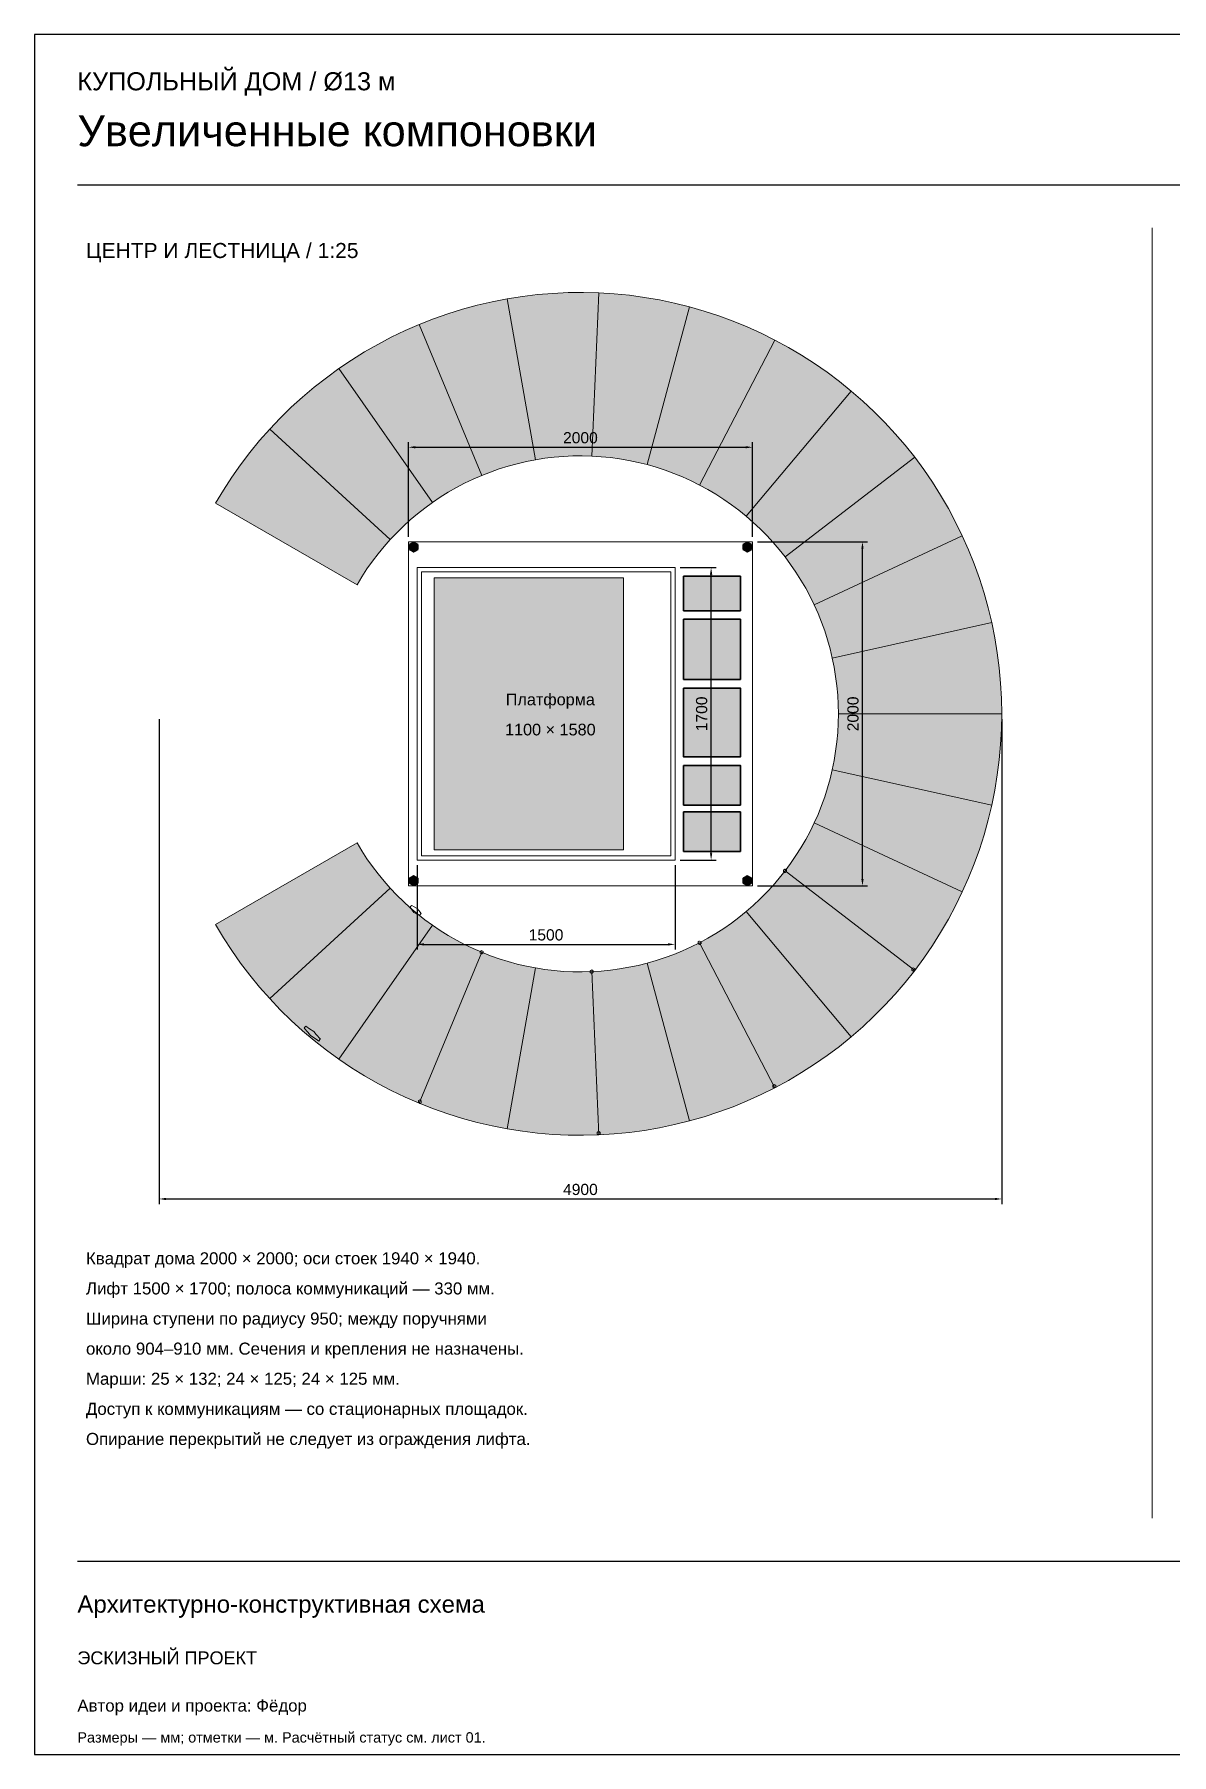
# Paper-space layout '06 Увеличенные компоновки' of a CAD drawing. Header units: millimetres. Extents: x 10 to 584, y 10 to 410.
# Drawn here: x 10 to 274.5, y 10 to 410 of the extents above; entities that cross this region are included whole.
import ezdxf
from ezdxf.enums import TextEntityAlignment as Align

# ---------------------------------------------------------------- set-up
doc = ezdxf.new("R2010")
doc.units = ezdxf.units.MM
for name, color, linetype, lineweight, true_color in [('P_ACCENT', 7, 'Continuous', 18, 0xa77b3c), ('P_BEYOND', 7, 'Continuous', 9, 0x9ea9a3), ('P_CUT', 7, 'Continuous', 35, 0x203e3b), ('P_DIM', 7, 'Continuous', 13, 0x203e3b), ('P_FILL', 7, 'Continuous', 0, 0xe8e9e2), ('P_FRAME', 7, 'Continuous', 25, 0x203e3b), ('P_GLASS', 7, 'Continuous', 13, 0x65969d), ('P_TEXT', 7, 'Continuous', 18, 0x203e3b)]:
    doc.layers.add(name, color=color, linetype=linetype, lineweight=lineweight, true_color=true_color)
doc.styles.add('DOME', font='Arial.ttf')
doc.dimstyles.new('DOME_DIM', dxfattribs={"dimtxt": 2.6, "dimasz": 1.6, "dimexe": 1.2, "dimexo": 1.2, "dimgap": 0.9, "dimtad": 1, "dimdec": 0, "dimtxsty": 'DOME', "dimcen": 2.5, "dimazin": 3, "dimtfac": 1, "dimtmove": 0, "dimatfit": 3, "dimarcsym": 0})

psp = doc.layouts.new('06 Увеличенные компоновки')

# ---------------------------------------------------------------- hatches: boundary and pattern name
at = {"layer": 'P_FILL', "true_color": 0xe7e0cf}
for points in [[(114.039, 307.433), (99.497, 342.54), (102.813, 343.844), (106.175, 345.026), (109.577, 346.085), (113.015, 347.02), (116.485, 347.829), (119.982, 348.511), (126.581, 311.088), (124.44, 310.671), (122.315, 310.175), (120.21, 309.603), (118.127, 308.954), (116.069, 308.231)], [(126.581, 311.088), (119.982, 348.511), (123.502, 349.066), (127.04, 349.492), (130.59, 349.79), (134.15, 349.958), (137.713, 349.998), (141.275, 349.907), (139.617, 311.943), (137.436, 311.998), (135.255, 311.975), (133.076, 311.872), (130.902, 311.689), (128.736, 311.428)], [(143.966, 311.594), (141.794, 311.808), (139.617, 311.943), (141.275, 349.907), (144.831, 349.687), (148.377, 349.337), (151.908, 348.86), (155.419, 348.254), (158.906, 347.52), (162.364, 346.661), (152.529, 309.956), (150.412, 310.482), (148.277, 310.931), (146.128, 311.302)], [(156.699, 308.674), (154.626, 309.353), (152.529, 309.956), (162.364, 346.661), (165.789, 345.676), (169.175, 344.568), (172.519, 343.337), (175.816, 341.985), (179.061, 340.515), (182.251, 338.927), (164.705, 305.221), (162.752, 306.193), (160.765, 307.093), (158.746, 307.92)], [(102.586, 301.149), (80.79, 332.277), (83.745, 334.267), (86.771, 336.149), (89.863, 337.919), (93.018, 339.576), (96.23, 341.117), (99.497, 342.54), (114.039, 307.433), (112.039, 306.562), (110.072, 305.618), (108.141, 304.604), (106.248, 303.52), (104.395, 302.368)], [(168.498, 303.067), (166.621, 304.178), (164.705, 305.221), (182.251, 338.927), (185.382, 337.224), (188.448, 335.41), (191.446, 333.484), (194.372, 331.451), (197.222, 329.313), (199.993, 327.072), (175.567, 297.963), (173.871, 299.334), (172.126, 300.644), (170.334, 301.888)], [(92.763, 292.536), (64.747, 318.208), (67.202, 320.791), (69.748, 323.283), (72.384, 325.68), (75.105, 327.98), (77.908, 330.18), (80.79, 332.277), (102.586, 301.149), (100.822, 299.866), (99.105, 298.519), (97.439, 297.11), (95.826, 295.642), (94.266, 294.117)], [(178.805, 295.039), (177.213, 296.53), (175.567, 297.963), (199.993, 327.072), (202.681, 324.733), (205.281, 322.297), (207.792, 319.768), (210.208, 317.15), (212.528, 314.446), (214.749, 311.659), (184.601, 288.526), (183.242, 290.232), (181.822, 291.888), (180.342, 293.491)], [(85.038, 282), (52.13, 301), (53.967, 304.053), (55.914, 307.037), (57.968, 309.948), (60.127, 312.783), (62.388, 315.538), (64.747, 318.208), (92.763, 292.536), (91.319, 290.9), (89.935, 289.214), (88.613, 287.478), (87.356, 285.696), (86.164, 283.869)], [(187.129, 284.97), (185.898, 286.771), (184.601, 288.526), (214.749, 311.659), (216.866, 308.793), (218.878, 305.852), (220.781, 302.84), (222.574, 299.76), (224.254, 296.618), (225.818, 293.416), (191.378, 277.357), (190.421, 279.317), (189.392, 281.241), (188.295, 283.126)], [(193.077, 273.339), (192.264, 275.364), (191.378, 277.357), (225.818, 293.416), (227.265, 290.16), (228.593, 286.854), (229.799, 283.501), (230.883, 280.107), (231.843, 276.675), (232.677, 273.211), (195.578, 264.986), (195.067, 267.107), (194.479, 269.208), (193.816, 271.286)], [(196.366, 260.696), (196.011, 262.848), (195.578, 264.986), (232.677, 273.211), (233.385, 269.719), (233.965, 266.203), (234.418, 262.669), (234.741, 259.12), (234.935, 255.562), (235, 252), (197, 252), (196.96, 254.181), (196.842, 256.36), (196.643, 258.532)], [(196.366, 243.304), (196.643, 245.468), (196.842, 247.64), (196.96, 249.819), (197, 252), (235, 252), (234.935, 248.438), (234.741, 244.88), (234.418, 241.331), (233.965, 237.797), (233.385, 234.281), (232.677, 230.789), (195.578, 239.014), (196.011, 241.152)], [(193.077, 230.661), (193.816, 232.714), (194.479, 234.792), (195.067, 236.893), (195.578, 239.014), (232.677, 230.789), (231.843, 227.325), (230.883, 223.893), (229.799, 220.499), (228.593, 217.146), (227.265, 213.84), (225.818, 210.584), (191.378, 226.643), (192.264, 228.636)], [(187.129, 219.03), (188.295, 220.874), (189.392, 222.759), (190.421, 224.683), (191.378, 226.643), (225.818, 210.584), (224.254, 207.382), (222.574, 204.24), (220.781, 201.16), (218.878, 198.148), (216.866, 195.207), (214.749, 192.341), (184.601, 215.474), (185.898, 217.229)], [(57.968, 194.052), (55.914, 196.963), (53.967, 199.947), (52.13, 203), (85.038, 222), (86.164, 220.131), (87.356, 218.304), (88.613, 216.522), (89.935, 214.786), (91.319, 213.1), (92.763, 211.464), (64.747, 185.792), (62.388, 188.462), (60.127, 191.217)], [(178.805, 208.961), (180.342, 210.509), (181.822, 212.112), (183.242, 213.768), (184.601, 215.474), (214.749, 192.341), (212.528, 189.554), (210.208, 186.85), (207.792, 184.232), (205.281, 181.703), (202.681, 179.267), (199.993, 176.928), (175.567, 206.037), (177.213, 207.47)], [(72.384, 178.32), (69.748, 180.717), (67.202, 183.209), (64.747, 185.792), (92.763, 211.464), (94.266, 209.883), (95.826, 208.358), (97.439, 206.89), (99.105, 205.481), (100.822, 204.134), (102.586, 202.851), (80.79, 171.723), (77.908, 173.82), (75.105, 176.02)], [(168.498, 200.933), (170.334, 202.112), (172.126, 203.356), (173.871, 204.666), (175.567, 206.037), (199.993, 176.928), (197.222, 174.687), (194.372, 172.549), (191.446, 170.516), (188.448, 168.59), (185.382, 166.776), (182.251, 165.073), (164.705, 198.779), (166.621, 199.822)], [(89.863, 166.081), (86.771, 167.851), (83.745, 169.733), (80.79, 171.723), (102.586, 202.851), (104.395, 201.632), (106.248, 200.48), (108.141, 199.396), (110.072, 198.382), (112.039, 197.438), (114.039, 196.567), (99.497, 161.46), (96.23, 162.883), (93.018, 164.424)], [(109.577, 157.915), (106.175, 158.974), (102.813, 160.156), (99.497, 161.46), (114.039, 196.567), (116.069, 195.769), (118.127, 195.046), (120.21, 194.397), (122.315, 193.825), (124.44, 193.329), (126.581, 192.912), (119.982, 155.489), (116.485, 156.171), (113.015, 156.98)], [(156.699, 195.326), (158.746, 196.08), (160.765, 196.907), (162.752, 197.807), (164.705, 198.779), (182.251, 165.073), (179.061, 163.485), (175.816, 162.015), (172.519, 160.663), (169.175, 159.432), (165.789, 158.324), (162.364, 157.339), (152.529, 194.044), (154.626, 194.647)], [(127.04, 154.508), (123.502, 154.934), (119.982, 155.489), (126.581, 192.912), (128.736, 192.572), (130.902, 192.311), (133.076, 192.128), (135.255, 192.025), (137.436, 192.002), (139.617, 192.057), (141.275, 154.093), (137.713, 154.002), (134.15, 154.042), (130.59, 154.21)], [(143.966, 192.406), (146.128, 192.698), (148.277, 193.069), (150.412, 193.518), (152.529, 194.044), (162.364, 157.339), (158.906, 156.48), (155.419, 155.746), (151.908, 155.14), (148.377, 154.663), (144.831, 154.313), (141.275, 154.093), (139.617, 192.057), (141.794, 192.192)]]:
    psp.add_hatch(color=254, dxfattribs=at).paths.add_polyline_path(points)
at = {"layer": 'P_FILL', "true_color": 0xc5b18a}
for points in [[(99.17, 290.78), (99.17, 290.24), (98.668, 289.95), (98.2, 289.68), (97.698, 289.97), (97.23, 290.24), (97.23, 290.82), (97.23, 291.36), (97.732, 291.65), (98.2, 291.92), (98.702, 291.63), (99.17, 291.36)], [(176.77, 290.78), (176.77, 290.24), (176.268, 289.95), (175.8, 289.68), (175.298, 289.97), (174.83, 290.24), (174.83, 290.82), (174.83, 291.36), (175.332, 291.65), (175.8, 291.92), (176.302, 291.63), (176.77, 291.36)], [(161, 284), (168.966, 284), (174.2, 284), (174.2, 279.172), (174.2, 276), (166.234, 276), (161, 276), (161, 280.828)], [(161, 274), (168.966, 274), (174.2, 274), (174.2, 265.551), (174.2, 260), (166.234, 260), (161, 260), (161, 268.449)], [(161, 258), (168.966, 258), (174.2, 258), (174.2, 248.344), (174.2, 242), (166.234, 242), (161, 242), (161, 251.656)], [(161, 240), (168.966, 240), (174.2, 240), (174.2, 234.448), (174.2, 230.8), (166.234, 230.8), (161, 230.8), (161, 236.352)], [(161, 229.2), (168.966, 229.2), (174.2, 229.2), (174.2, 223.648), (174.2, 220), (166.234, 220), (161, 220), (161, 225.552)], [(99.17, 213.76), (99.17, 213.18), (99.17, 212.64), (98.668, 212.35), (98.2, 212.08), (97.698, 212.37), (97.23, 212.64), (97.23, 213.22), (97.23, 213.76), (97.732, 214.05), (98.2, 214.32), (98.702, 214.03)], [(176.77, 213.76), (176.77, 213.18), (176.77, 212.64), (176.268, 212.35), (175.8, 212.08), (175.298, 212.37), (174.83, 212.64), (174.83, 213.22), (174.83, 213.76), (175.332, 214.05), (175.8, 214.32), (176.302, 214.03)]]:
    psp.add_hatch(color=43, dxfattribs=at).paths.add_polyline_path(points)
at = {"layer": 'P_FILL', "true_color": 0xe1e9e5}
psp.add_hatch(color=254, dxfattribs=at).paths.add_polyline_path([(147, 220.4), (147, 283.6), (103, 283.6), (103, 220.4)])

# ---------------------------------------------------------------- linework, layer by layer
at = {"layer": 'P_ACCENT'}
psp.add_lwpolyline([(177, 212), (177, 292), (97, 292), (97, 212), (177, 212)], dxfattribs=at)
at = {"layer": 'P_BEYOND'}
psp.add_line((270, 65), (270, 365), dxfattribs=at)
for points in [[(114.039, 307.433), (99.497, 342.54), (102.813, 343.844), (106.175, 345.026), (109.577, 346.085), (113.015, 347.02), (116.485, 347.829), (119.982, 348.511), (126.581, 311.088), (124.44, 310.671), (122.315, 310.175), (120.21, 309.603), (118.127, 308.954), (116.069, 308.231), (114.039, 307.433)], [(126.581, 311.088), (119.982, 348.511), (123.502, 349.066), (127.04, 349.492), (130.59, 349.79), (134.15, 349.958), (137.713, 349.998), (141.275, 349.907), (139.617, 311.943), (137.436, 311.998), (135.255, 311.975), (133.076, 311.872), (130.902, 311.689), (128.736, 311.428), (126.581, 311.088)], [(143.966, 311.594), (141.794, 311.808), (139.617, 311.943), (141.275, 349.907), (144.831, 349.687), (148.377, 349.337), (151.908, 348.86), (155.419, 348.254), (158.906, 347.52), (162.364, 346.661), (152.529, 309.956), (150.412, 310.482), (148.277, 310.931), (146.128, 311.302), (143.966, 311.594)], [(156.699, 308.674), (154.626, 309.353), (152.529, 309.956), (162.364, 346.661), (165.789, 345.676), (169.175, 344.568), (172.519, 343.337), (175.816, 341.985), (179.061, 340.515), (182.251, 338.927), (164.705, 305.221), (162.752, 306.193), (160.765, 307.093), (158.746, 307.92), (156.699, 308.674)], [(102.586, 301.149), (80.79, 332.277), (83.745, 334.267), (86.771, 336.149), (89.863, 337.919), (93.018, 339.576), (96.23, 341.117), (99.497, 342.54), (114.039, 307.433), (112.039, 306.562), (110.072, 305.618), (108.141, 304.604), (106.248, 303.52), (104.395, 302.368), (102.586, 301.149)], [(168.498, 303.067), (166.621, 304.178), (164.705, 305.221), (182.251, 338.927), (185.382, 337.224), (188.448, 335.41), (191.446, 333.484), (194.372, 331.451), (197.222, 329.313), (199.993, 327.072), (175.567, 297.963), (173.871, 299.334), (172.126, 300.644), (170.334, 301.888), (168.498, 303.067)], [(92.763, 292.536), (64.747, 318.208), (67.202, 320.791), (69.748, 323.283), (72.384, 325.68), (75.105, 327.98), (77.908, 330.18), (80.79, 332.277), (102.586, 301.149), (100.822, 299.866), (99.105, 298.519), (97.439, 297.11), (95.826, 295.642), (94.266, 294.117), (92.763, 292.536)], [(178.805, 295.039), (177.213, 296.53), (175.567, 297.963), (199.993, 327.072), (202.681, 324.733), (205.281, 322.297), (207.792, 319.768), (210.208, 317.15), (212.528, 314.446), (214.749, 311.659), (184.601, 288.526), (183.242, 290.232), (181.822, 291.888), (180.342, 293.491), (178.805, 295.039)], [(85.038, 282), (52.13, 301), (53.967, 304.053), (55.914, 307.037), (57.968, 309.948), (60.127, 312.783), (62.388, 315.538), (64.747, 318.208), (92.763, 292.536), (91.319, 290.9), (89.935, 289.214), (88.613, 287.478), (87.356, 285.696), (86.164, 283.869), (85.038, 282)], [(187.129, 284.97), (185.898, 286.771), (184.601, 288.526), (214.749, 311.659), (216.866, 308.793), (218.878, 305.852), (220.781, 302.84), (222.574, 299.76), (224.254, 296.618), (225.818, 293.416), (191.378, 277.357), (190.421, 279.317), (189.392, 281.241), (188.295, 283.126), (187.129, 284.97)], [(193.077, 273.339), (192.264, 275.364), (191.378, 277.357), (225.818, 293.416), (227.265, 290.16), (228.593, 286.854), (229.799, 283.501), (230.883, 280.107), (231.843, 276.675), (232.677, 273.211), (195.578, 264.986), (195.067, 267.107), (194.479, 269.208), (193.816, 271.286), (193.077, 273.339)], [(147, 220.4), (147, 283.6), (103, 283.6), (103, 220.4), (147, 220.4)], [(196.366, 260.696), (196.011, 262.848), (195.578, 264.986), (232.677, 273.211), (233.385, 269.719), (233.965, 266.203), (234.418, 262.669), (234.741, 259.12), (234.935, 255.562), (235, 252), (197, 252), (196.96, 254.181), (196.842, 256.36), (196.643, 258.532), (196.366, 260.696)], [(196.366, 243.304), (196.643, 245.468), (196.842, 247.64), (196.96, 249.819), (197, 252), (235, 252), (234.935, 248.438), (234.741, 244.88), (234.418, 241.331), (233.965, 237.797), (233.385, 234.281), (232.677, 230.789), (195.578, 239.014), (196.011, 241.152), (196.366, 243.304)], [(193.077, 230.661), (193.816, 232.714), (194.479, 234.792), (195.067, 236.893), (195.578, 239.014), (232.677, 230.789), (231.843, 227.325), (230.883, 223.893), (229.799, 220.499), (228.593, 217.146), (227.265, 213.84), (225.818, 210.584), (191.378, 226.643), (192.264, 228.636), (193.077, 230.661)], [(187.129, 219.03), (188.295, 220.874), (189.392, 222.759), (190.421, 224.683), (191.378, 226.643), (225.818, 210.584), (224.254, 207.382), (222.574, 204.24), (220.781, 201.16), (218.878, 198.148), (216.866, 195.207), (214.749, 192.341), (184.601, 215.474), (185.898, 217.229), (187.129, 219.03)], [(57.968, 194.052), (55.914, 196.963), (53.967, 199.947), (52.13, 203), (85.038, 222), (86.164, 220.131), (87.356, 218.304), (88.613, 216.522), (89.935, 214.786), (91.319, 213.1), (92.763, 211.464), (64.747, 185.792), (62.388, 188.462), (60.127, 191.217), (57.968, 194.052)], [(178.805, 208.961), (180.342, 210.509), (181.822, 212.112), (183.242, 213.768), (184.601, 215.474), (214.749, 192.341), (212.528, 189.554), (210.208, 186.85), (207.792, 184.232), (205.281, 181.703), (202.681, 179.267), (199.993, 176.928), (175.567, 206.037), (177.213, 207.47), (178.805, 208.961)], [(184.948, 215.304), (184.948, 215.274), (184.627, 215.089), (184.601, 215.074), (184.281, 215.259), (184.255, 215.274), (184.255, 215.644), (184.255, 215.674), (184.575, 215.859), (184.601, 215.874), (184.922, 215.689), (184.948, 215.674), (184.948, 215.304)], [(72.384, 178.32), (69.748, 180.717), (67.202, 183.209), (64.747, 185.792), (92.763, 211.464), (94.266, 209.883), (95.826, 208.358), (97.439, 206.89), (99.105, 205.481), (100.822, 204.134), (102.586, 202.851), (80.79, 171.723), (77.908, 173.82), (75.105, 176.02), (72.384, 178.32)], [(97.562, 207.254), (97.762, 207.48), (98.346, 207.148), (99.052, 206.748), (99.378, 206.316), (99.947, 205.564), (99.828, 205.427), (99.552, 205.112), (99.119, 205.358), (98.261, 205.845), (97.864, 206.37), (97.366, 207.029), (97.562, 207.254)], [(168.498, 200.933), (170.334, 202.112), (172.126, 203.356), (173.871, 204.666), (175.567, 206.037), (199.993, 176.928), (197.222, 174.687), (194.372, 172.549), (191.446, 170.516), (188.448, 168.59), (185.382, 166.776), (182.251, 165.073), (164.705, 198.779), (166.621, 199.822), (168.498, 200.933)], [(89.863, 166.081), (86.771, 167.851), (83.745, 169.733), (80.79, 171.723), (102.586, 202.851), (104.395, 201.632), (106.248, 200.48), (108.141, 199.396), (110.072, 198.382), (112.039, 197.438), (114.039, 196.567), (99.497, 161.46), (96.23, 162.883), (93.018, 164.424), (89.863, 166.081)], [(109.577, 157.915), (106.175, 158.974), (102.813, 160.156), (99.497, 161.46), (114.039, 196.567), (116.069, 195.769), (118.127, 195.046), (120.21, 194.397), (122.315, 193.825), (124.44, 193.329), (126.581, 192.912), (119.982, 155.489), (116.485, 156.171), (113.015, 156.98), (109.577, 157.915)], [(114.386, 196.767), (114.386, 196.697), (114.386, 196.367), (114.325, 196.332), (114.039, 196.167), (113.978, 196.202), (113.692, 196.367), (113.692, 196.437), (113.692, 196.767), (113.753, 196.802), (114.039, 196.967), (114.1, 196.932), (114.386, 196.767)], [(156.699, 195.326), (158.746, 196.08), (160.765, 196.907), (162.752, 197.807), (164.705, 198.779), (182.251, 165.073), (179.061, 163.485), (175.816, 162.015), (172.519, 160.663), (169.175, 159.432), (165.789, 158.324), (162.364, 157.339), (152.529, 194.044), (154.626, 194.647), (156.699, 195.326)], [(165.051, 198.979), (165.051, 198.709), (165.051, 198.579), (164.818, 198.444), (164.705, 198.379), (164.471, 198.514), (164.358, 198.579), (164.358, 198.849), (164.358, 198.979), (164.592, 199.114), (164.705, 199.179), (164.939, 199.044), (165.051, 198.979)], [(127.04, 154.508), (123.502, 154.934), (119.982, 155.489), (126.581, 192.912), (128.736, 192.572), (130.902, 192.311), (133.076, 192.128), (135.255, 192.025), (137.436, 192.002), (139.617, 192.057), (141.275, 154.093), (137.713, 154.002), (134.15, 154.042), (130.59, 154.21), (127.04, 154.508)], [(139.964, 192.087), (139.964, 191.857), (139.816, 191.772), (139.617, 191.657), (139.47, 191.742), (139.271, 191.857), (139.271, 192.027), (139.271, 192.257), (139.418, 192.342), (139.617, 192.457), (139.764, 192.372), (139.964, 192.257), (139.964, 192.087)], [(143.966, 192.406), (146.128, 192.698), (148.277, 193.069), (150.412, 193.518), (152.529, 194.044), (162.364, 157.339), (158.906, 156.48), (155.419, 155.746), (151.908, 155.14), (148.377, 154.663), (144.831, 154.313), (141.275, 154.093), (139.617, 192.057), (141.794, 192.192), (143.966, 192.406)], [(214.778, 192.785), (214.778, 192.415), (214.778, 192.385), (214.457, 192.2), (214.431, 192.185), (214.111, 192.37), (214.085, 192.385), (214.085, 192.755), (214.085, 192.785), (214.405, 192.97), (214.431, 192.985), (214.752, 192.8), (214.778, 192.785)], [(72.923, 179.152), (73.12, 179.377), (73.986, 178.799), (75.024, 178.106), (75.572, 177.481), (76.532, 176.385), (76.413, 176.25), (76.136, 175.934), (75.503, 176.356), (74.232, 177.204), (73.561, 177.97), (72.724, 178.926), (72.923, 179.152)], [(182.413, 165.628), (182.413, 165.358), (182.413, 165.228), (182.179, 165.093), (182.067, 165.028), (181.833, 165.163), (181.72, 165.228), (181.72, 165.498), (181.72, 165.628), (181.954, 165.763), (182.067, 165.828), (182.3, 165.693), (182.413, 165.628)], [(99.996, 162.029), (99.996, 161.959), (99.996, 161.629), (99.936, 161.594), (99.65, 161.429), (99.59, 161.464), (99.304, 161.629), (99.304, 161.699), (99.304, 162.029), (99.364, 162.064), (99.65, 162.229), (99.711, 162.194), (99.996, 162.029)], [(141.604, 154.693), (141.604, 154.523), (141.604, 154.293), (141.456, 154.208), (141.257, 154.093), (141.11, 154.178), (140.911, 154.293), (140.911, 154.463), (140.911, 154.693), (141.058, 154.778), (141.257, 154.893), (141.404, 154.808), (141.604, 154.693)]]:
    psp.add_lwpolyline(points, dxfattribs=at)
at = {"layer": 'P_CUT'}
for points in [[(99.17, 290.78), (99.17, 290.24), (98.668, 289.95), (98.2, 289.68), (97.698, 289.97), (97.23, 290.24), (97.23, 290.82), (97.23, 291.36), (97.732, 291.65), (98.2, 291.92), (98.702, 291.63), (99.17, 291.36), (99.17, 290.78)], [(176.77, 290.78), (176.77, 290.24), (176.268, 289.95), (175.8, 289.68), (175.298, 289.97), (174.83, 290.24), (174.83, 290.82), (174.83, 291.36), (175.332, 291.65), (175.8, 291.92), (176.302, 291.63), (176.77, 291.36), (176.77, 290.78)], [(161, 284), (168.966, 284), (174.2, 284), (174.2, 279.172), (174.2, 276), (166.234, 276), (161, 276), (161, 280.828), (161, 284)], [(161, 274), (168.966, 274), (174.2, 274), (174.2, 265.551), (174.2, 260), (166.234, 260), (161, 260), (161, 268.449), (161, 274)], [(161, 258), (168.966, 258), (174.2, 258), (174.2, 248.344), (174.2, 242), (166.234, 242), (161, 242), (161, 251.656), (161, 258)], [(161, 240), (168.966, 240), (174.2, 240), (174.2, 234.448), (174.2, 230.8), (166.234, 230.8), (161, 230.8), (161, 236.352), (161, 240)], [(161, 229.2), (168.966, 229.2), (174.2, 229.2), (174.2, 223.648), (174.2, 220), (166.234, 220), (161, 220), (161, 225.552), (161, 229.2)], [(99.17, 213.76), (99.17, 213.18), (99.17, 212.64), (98.668, 212.35), (98.2, 212.08), (97.698, 212.37), (97.23, 212.64), (97.23, 213.22), (97.23, 213.76), (97.732, 214.05), (98.2, 214.32), (98.702, 214.03), (99.17, 213.76)], [(176.77, 213.76), (176.77, 213.18), (176.77, 212.64), (176.268, 212.35), (175.8, 212.08), (175.298, 212.37), (174.83, 212.64), (174.83, 213.22), (174.83, 213.76), (175.332, 214.05), (175.8, 214.32), (176.302, 214.03), (176.77, 213.76)]]:
    psp.add_lwpolyline(points, dxfattribs=at)
at = {"layer": 'P_FRAME'}
for p, q in [((20, 375), (574, 375)), ((20, 55), (574, 55))]:
    psp.add_line(p, q, dxfattribs=at)
psp.add_lwpolyline([(584, 10), (584, 410), (10, 410), (10, 10), (584, 10)], dxfattribs=at)
at = {"layer": 'P_GLASS'}
for points in [[(99, 218.61), (99, 219), (99, 226.8), (99, 232), (99, 249.143), (99, 272), (99, 279.8), (99, 285), (99, 285.61), (99, 286), (134.957, 286), (158, 286), (158.61, 286), (159, 286), (159, 244.558), (159, 218), (158.39, 218), (158, 218), (122.043, 218), (99, 218), (99, 218.61)], [(100, 254.857), (100, 232), (100, 224.2), (100, 219), (134.957, 219), (158, 219), (158, 259.442), (158, 285), (122.043, 285), (100, 285), (100, 277.2), (100, 272), (100, 254.857)]]:
    psp.add_lwpolyline(points, dxfattribs=at)

# ---------------------------------------------------------------- texts
at = {"layer": 'P_TEXT', "color": 35, "true_color": 0xa77b3c, "style": 'DOME'}
for s, height, p in [('КУПОЛЬНЫЙ ДОМ / Ø13 м', 4.2, (20, 397)), ('ЦЕНТР И ЛЕСТНИЦА / 1:25', 3.5, (22, 358)), ('ЭСКИЗНЫЙ ПРОЕКТ', 3, (20, 31))]:
    psp.add_text(s, height=height, dxfattribs=at).set_placement(p)
at = {"layer": 'P_TEXT', "style": 'DOME'}
for s, height, p in [('Увеличенные компоновки', 7.2, (20, 384)), ('Квадрат дома 2000 × 2000; оси стоек 1940 × 1940.', 2.8, (22, 124)), ('Лифт 1500 × 1700; полоса коммуникаций — 330 мм.', 2.8, (22, 117)), ('Ширина ступени по радиусу 950; между поручнями', 2.8, (22, 110)), ('около 904–910 мм. Сечения и крепления не назначены.', 2.8, (22, 103)), ('Марши: 25 × 132; 24 × 125; 24 × 125 мм.', 2.8, (22, 96)), ('Доступ к коммуникациям — со стационарных площадок.', 2.8, (22, 89)), ('Опирание перекрытий не следует из ограждения лифта.', 2.8, (22, 82)), ('Архитектурно-конструктивная схема', 4, (20, 43)), ('Автор идеи и проекта: Фёдор', 2.8, (20, 20))]:
    psp.add_text(s, height=height, dxfattribs=at).set_placement(p)
for s, p in [('Платформа', (130, 254)), ('1100 × 1580', (130, 247))]:
    psp.add_text(s, height=2.7, dxfattribs=at).set_placement(p, align=Align.CENTER)
at = {"layer": 'P_TEXT', "color": 8, "true_color": 0x71817c, "style": 'DOME'}
psp.add_text('Размеры — мм; отметки — м. Расчётный статус см. лист 01.', height=2.4, dxfattribs=at).set_placement((20, 12.8))

# ---------------------------------------------------------------- dimensions: what is measured, and where the dimension line sits
at = {"layer": 'P_DIM'}
for base, p1, p2 in [((97, 314), (97, 292), (177, 292)), ((39, 139.2), (39, 252), (235, 252)), ((99, 198.4), (99, 218), (159, 218))]:
    psp.add_linear_dim(base=base, p1=p1, p2=p2, dimstyle='DOME_DIM', override={"dimlfac": 25}, dxfattribs=at).render()
for base, p1, p2 in [((202.6, 212), (177, 212), (177, 292)), ((167.4, 218), (159, 218), (159, 286))]:
    psp.add_linear_dim(base=base, p1=p1, p2=p2, angle=90, dimstyle='DOME_DIM', override={"dimlfac": 25}, dxfattribs=at).render()

doc.saveas('drawing.dxf')
